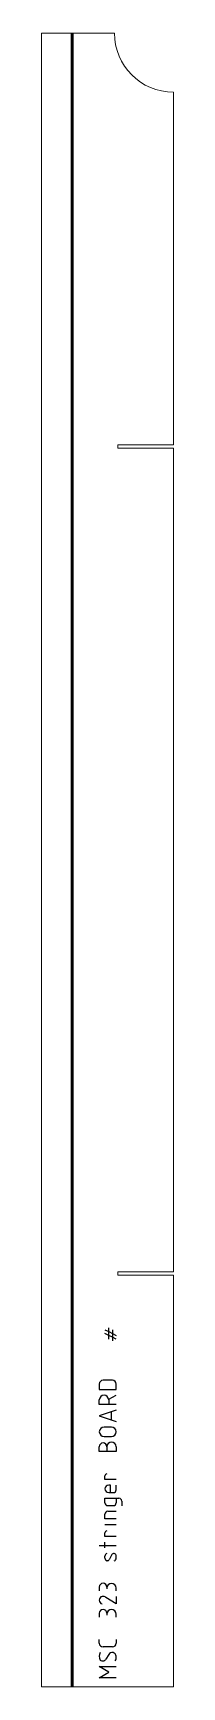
# Model space of a CAD drawing. Header units: millimetres. Extents: x 0 to 78, y 0 to 980.
import ezdxf

# ---------------------------------------------------------------- set-up
doc = ezdxf.new("R2010")
doc.units = ezdxf.units.MM
for name, color, linetype, lineweight in [('IV_BEND', 250, 'Continuous', 50), ('IV_MARK_SURFACE', 2, 'Continuous', 25), ('IV_OUTER_PROFILE', 7, 'Continuous', 5)]:
    doc.layers.add(name, color=color, linetype=linetype, lineweight=lineweight)

msp = doc.modelspace()

# ---------------------------------------------------------------- linework, layer by layer
at = {"layer": 'IV_BEND'}
msp.add_line((18.1, 0), (18.1, 980), dxfattribs=at)
at = {"layer": 'IV_MARK_SURFACE'}
for p, q in [((37.58, 211.64), (39.8, 210.53)), ((39.8, 208.31), (37.58, 209.42)), ((39.8, 210.53), (39.8, 212.75)), ((39.8, 210.53), (42.02, 209.42)), ((39.8, 208.31), (39.8, 210.53)), ((42.02, 207.2), (39.8, 208.31)), ((39.8, 206.09), (39.8, 208.31)), ((42.02, 211.64), (42.02, 209.42)), ((42.02, 209.42), (42.02, 207.2)), ((42.02, 209.42), (44.24, 208.31)), ((44.24, 206.09), (42.02, 207.2)), ((42.02, 207.2), (42.02, 204.98)), ((34.26, 179.48), (34.26, 176.15)), ((42.02, 181.7), (36.48, 181.7)), ((44.24, 176.15), (44.24, 179.48)), ((34.26, 176.15), (44.24, 176.15)), ((34.26, 167.28), (34.26, 170.05)), ((39.8, 167.28), (34.26, 167.28)), ((39.8, 170.61), (44.24, 172.83)), ((39.8, 170.05), (39.8, 167.28)), ((44.24, 167.28), (39.8, 167.28)), ((44.24, 163.96), (34.26, 160.63)), ((34.26, 160.63), (44.24, 157.3)), ((41.47, 158.41), (41.47, 162.85)), ((41.47, 153.98), (37.03, 153.98)), ((37.03, 148.43), (41.47, 148.43)), ((34.26, 139.56), (34.26, 142.33)), ((38.69, 139.56), (34.26, 139.56)), ((38.69, 142.33), (38.69, 139.56)), ((44.24, 139.56), (38.69, 139.56)), ((44.24, 142.33), (44.24, 139.56)), ((37.58, 122.93), (37.58, 125.14)), ((44.24, 122.93), (37.58, 122.93)), ((40.91, 119.6), (39.8, 119.6)), ((40.91, 115.16), (40.91, 119.6)), ((44.24, 116.83), (44.24, 119.6)), ((37.58, 111.84), (44.24, 111.84)), ((37.58, 109.07), (37.58, 111.84)), ((39.8, 115.16), (40.91, 115.16)), ((40.91, 115.16), (42.57, 115.16)), ((44.24, 111.84), (44.24, 109.07)), ((44.24, 111.84), (45.9, 111.84)), ((47.56, 110.17), (47.56, 107.4)), ((37.58, 99.64), (37.58, 102.41)), ((44.24, 99.64), (37.58, 99.64)), ((42.57, 107.4), (39.25, 107.4)), ((39.25, 104.08), (44.24, 104.08)), ((44.24, 96.04), (37.58, 96.04)), ((37.58, 89.11), (37.58, 91.32)), ((44.24, 89.11), (37.58, 89.11)), ((37.58, 83.56), (34.26, 83.56)), ((37.58, 83.56), (37.58, 85.78)), ((44.24, 83.56), (37.58, 83.56)), ((37.58, 82.45), (37.58, 83.56)), ((43.13, 79.13), (42.57, 79.13)), ((37.58, 76.35), (37.58, 77.46)), ((39.25, 74.69), (38.69, 74.69)), ((41.47, 78.02), (40.36, 75.8)), ((44.24, 76.35), (44.24, 77.46)), ((34.26, 59.17), (34.26, 56.95)), ((44.24, 49.19), (38.14, 53.07)), ((38.69, 58.61), (38.69, 58.06)), ((44.24, 56.95), (44.24, 58.61)), ((44.24, 53.62), (44.24, 49.19)), ((34.26, 43.64), (34.26, 41.42)), ((38.69, 43.09), (38.69, 42.53)), ((44.24, 41.42), (44.24, 43.09)), ((34.26, 25.9), (34.26, 28.12)), ((42.02, 23.68), (36.48, 23.68)), ((44.24, 28.12), (44.24, 25.9)), ((39.8, 8.71), (34.26, 12.04)), ((34.26, 12.04), (44.24, 12.04)), ((39.8, 19.25), (38.14, 16.47)), ((34.26, 5.38), (39.8, 8.71)), ((44.24, 5.38), (34.26, 5.38))]:
    msp.add_line(p, q, dxfattribs=at)
for centre, radius, start, end in [((36.48, 179.48), 2.22, 90, 180), ((42.02, 179.48), 2.22, 0, 90), ((37.03, 170.05), 2.77, 0, 180), ((37.03, 151.2), 2.77, 90, 270), ((41.47, 151.2), 2.77, 270, 90), ((36.48, 142.33), 2.22, 0, 180), ((41.47, 142.33), 2.77, 0, 180), ((38.69, 125.14), 1.11, 90, 180), ((39.8, 117.38), 2.22, 90, 270), ((39.25, 109.07), 1.66, 180, 270), ((42.57, 116.83), 1.66, 270, 0), ((42.57, 109.07), 1.66, 270, 0), ((45.9, 110.17), 1.66, 0, 90), ((39.25, 102.41), 1.66, 90, 180), ((38.69, 91.32), 1.11, 90, 180), ((39.4, 77.45), 1.82, 112.99424, 179.62562), ((43.32, 77.27), 2, 111.86006, 158.13994), ((42.42, 77.45), 1.82, 0.37438, 67.00576), ((39.4, 76.36), 1.82, 180.37438, 247.00576), ((38.5, 76.54), 2, 291.86006, 338.13994), ((42.42, 76.36), 1.82, 292.99424, 359.62562), ((36.48, 59.17), 2.22, 0, 180), ((41.47, 58.61), 2.77, 0, 180), ((36.57, 51.4), 2.31, 106.40471, 253.59529), ((36.35, 50.64), 3.02, 53.69114, 98.23638), ((36.48, 43.64), 2.22, 0, 180), ((41.47, 43.09), 2.77, 0, 180), ((38.93, 18.14), 4.68, 151.71531, 208.28469), ((36.48, 25.9), 2.22, 180, 270), ((41.86, 18.04), 2.38, 2.36847, 149.55905), ((42.02, 25.9), 2.22, 270, 0), ((36.24, 17.6), 2.21, 229.62628, 329.29837), ((40.58, 17.43), 3.73, 326.41745, 10.96269)]:
    msp.add_arc(centre, radius, start, end, dxfattribs=at)
at = {"layer": 'IV_OUTER_PROFILE'}
for p, q in [((43.2, 980), (0, 980)), ((0, 980), (0, 0)), ((78.2, 945), (78.2, 736.05)), ((45.2, 736.05), (78.2, 736.05)), ((45.2, 733.95), (45.2, 736.05)), ((78.2, 733.95), (45.2, 733.95)), ((78.2, 733.95), (78.2, 246.05)), ((45.2, 246.05), (78.2, 246.05)), ((45.2, 243.95), (45.2, 246.05)), ((78.2, 243.95), (45.2, 243.95)), ((78.2, 243.95), (78.2, 0)), ((78.2, 0), (0, 0))]:
    msp.add_line(p, q, dxfattribs=at)
msp.add_arc((78.2, 980), 35, 180, 270, dxfattribs=at)

doc.saveas('drawing.dxf')
